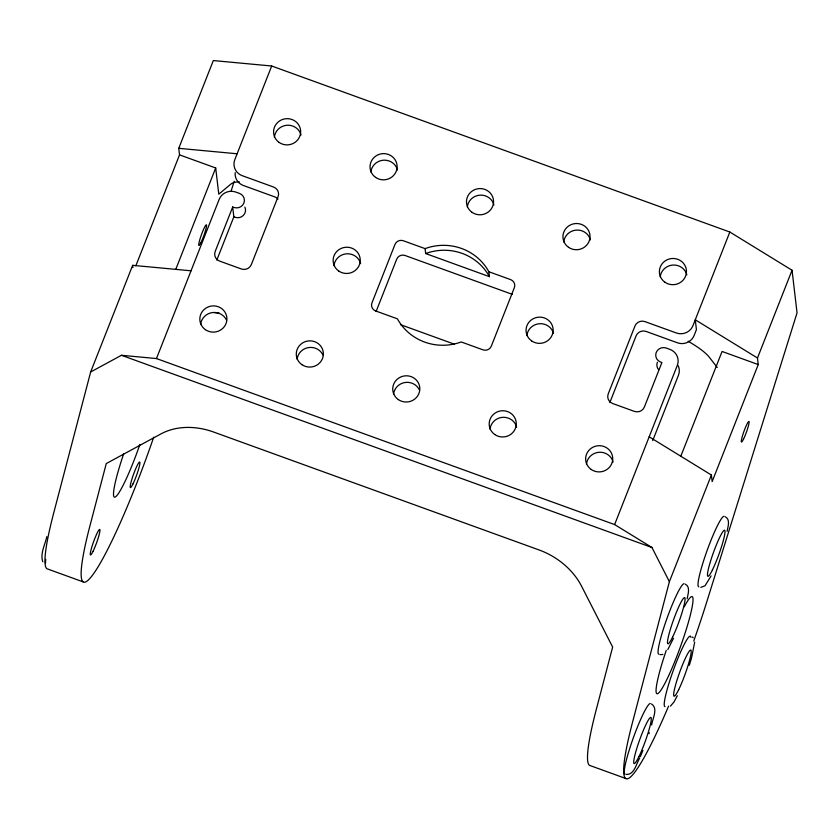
<?xml version="1.0" encoding="UTF-8"?>
<svg xmlns="http://www.w3.org/2000/svg" width="839" height="839" viewBox="0 0 839 839"><rect width="100%" height="100%" fill="white"/><g stroke="black" fill="none" stroke-linecap="round" stroke-linejoin="round"><path stroke-width="1.26" d="M694.682 642.097L691.619 657.64M687.151 598.805C687.886 594.379 690.696 586.828 685.285 584.164M727.098 531.391C727.843 526.976 730.643 519.425 725.232 516.751M191.03 270.798L132.667 265.334L90.664 371.971L53.696 513.038A142.043 16.696 -70.1 0 0 46.921 568.748L83.092 581.857M649.187 436.804L711.388 475.031L669.386 581.679L632.417 722.736A142.043 16.696 -70.1 0 0 668.578 706.134M651.662 725.043C652.354 718.834 658.542 708.494 651.494 703.984M46.806 536.624C45.149 544.679 39.894 553.646 42.799 561.784M689.291 665.296L691.462 658.196M231.071 191.24L234.196 181.245M649.04 733.601L649.344 732.699M135.845 265.795L179.536 154.869L178.759 148.314L213.326 60.555L271.689 66.008L729.836 232.025L792.047 270.252L797.05 312.842L706.469 602.832A142.043 16.696 -70.1 0 1 693.727 641.069M175.854 269.141L215.696 167.968L179.536 154.869M90.664 371.971L121.445 355.285L156.463 358.557L219.147 199.42A12.91 12.48 -6.7 0 1 235.811 192.079L239.43 193.39A7.75 7.488 -6.7 0 1 243.897 203.038A7.75 7.488 -6.7 0 1 233.892 207.432L232.686 207.002L215.172 251.469A7.75 7.488 -6.7 0 0 219.65 261.107L241.349 268.973A7.75 7.488 -6.7 0 0 251.343 264.568L278.076 196.704A7.75 7.488 -6.7 0 0 273.608 187.055L242.261 175.697A12.91 12.48 -6.7 0 1 234.815 159.63L271.689 66.008M216.808 260.09L233.85 216.829L232.686 207.002M376.082 311.573L396.721 259.157A6.46 6.24 -6.7 0 1 405.059 255.486L512.367 294.374M609.859 402.5L636.109 335.841A7.75 7.488 -6.7 0 1 646.114 331.447L677.461 342.805A12.91 12.48 -6.7 0 0 694.126 335.464L696.422 329.612L695.269 319.785L757.481 358.012L758.246 364.566L712.164 481.586L711.388 475.031M669.386 581.679L651.945 547.51L614.62 524.574L677.293 365.426A12.91 12.48 -6.7 0 0 669.847 349.36L666.229 348.049A7.75 7.488 -6.7 0 0 656.234 352.443A7.75 7.488 -6.7 0 0 660.702 362.091L661.908 362.521L644.394 406.988A7.75 7.488 -6.7 0 1 634.399 411.393L612.69 403.528A7.75 7.488 -6.7 0 1 608.223 393.89L634.955 326.014A7.75 7.488 -6.7 0 1 644.96 321.61L676.307 332.968A12.91 12.48 -6.7 0 0 692.972 325.637L729.836 232.025M652.721 440.59L678.457 375.253A12.91 12.48 -6.7 0 0 678.185 365.699M680.796 456.29L722.075 351.457L758.246 364.566M757.481 358.012L792.047 270.252M640.346 756.631L642.926 750.423M673.497 638.28L667.813 649.596M639.706 758.11C636.203 763.647 634.504 774.858 626.251 774.46M711.105 575.89L705.033 585.79L700.806 587.405M677.314 695.72L673.969 702.023L670.424 706.144M662.82 654.451L660.041 654.64M178.759 148.314L237.122 153.778M214.092 312.58L219.105 313.052M425.079 248.627L403.328 240.751A6.46 6.24 -6.7 0 0 394.991 244.411L371.95 302.921A6.46 6.24 -6.7 0 0 375.673 310.954L397.424 318.841A51.651 49.941 -6.7 0 0 461.219 341.955L482.981 349.842A6.46 6.24 -6.7 0 0 491.308 346.171L514.359 287.662A6.46 6.24 -6.7 0 0 510.626 279.628L488.875 271.742A51.651 49.941 -6.7 0 0 425.079 248.627L425.656 253.546L489.452 276.66L488.875 271.742M233.85 216.829L235.056 217.259A7.75 7.488 -6.7 0 0 244.883 207.128M400.455 324.641L454.444 344.2M156.463 358.557L614.62 524.574M121.445 355.285L651.945 547.51M625.642 778.445L589.471 765.346A142.043 16.696 -70.1 0 1 596.246 709.626L612.648 647.058L581.605 586.272A64.572 50.592 28.5 0 0 539.037 549.944L213.599 432.022A64.572 50.592 28.5 0 0 161.025 433.868L106.27 463.568L89.867 526.137A142.043 16.696 -70.1 0 0 93.349 574.044A142.043 16.696 -70.1 0 0 153.726 437.182M688.148 341.2L692.563 343.917A64.572 14.641 21.5 0 1 709.322 357.278L717.24 367.472M692.49 637.084L693.234 637.755M215.696 167.968L218.78 194.187L231.019 183.972A64.572 14.641 21.5 0 1 239.304 181.843M132.667 265.334L132.929 267.515M45.579 563.021A37.451 4.405 -70.1 0 1 45.746 559.403M425.656 253.546A51.651 49.941 -6.7 0 1 489.452 276.66M393.564 394.204A13.56 13.109 -6.7 0 1 419.427 390.02M563.766 241.926A13.56 13.109 -6.7 0 1 590.394 239.891M467.313 206.981A13.56 13.109 -6.7 0 1 493.94 204.947M370.859 172.026A13.56 13.109 -6.7 0 1 397.487 169.992M297.121 359.26A13.56 13.109 -6.7 0 1 322.973 355.065M490.018 429.159A13.56 13.109 -6.7 0 1 516.646 427.124M658.615 369.663A7.75 7.488 -6.7 0 1 657.388 362.27M278.013 199.137A7.75 7.488 -6.7 0 0 274.762 196.882L243.415 185.524A12.91 12.48 -6.7 0 1 235.193 172.635M139.861 444.513A51.651 6.072 -70.1 0 1 115.342 496.961A51.651 6.072 -70.1 0 1 123.7 453.805M684.236 606.838A51.651 6.072 -70.1 0 1 688.232 622.842A51.651 6.072 -70.1 0 1 659.79 691.714A51.651 6.072 -70.1 0 1 666.25 650.393M625.045 774.019A37.451 4.405 -70.1 0 1 633.13 738.393A37.451 4.405 -70.1 0 1 650.288 703.543M658.835 654.2A37.451 4.405 -70.1 0 1 666.921 618.563A37.451 4.405 -70.1 0 1 684.079 583.724M698.782 586.797A37.451 4.405 -70.1 0 1 706.868 551.16A37.451 4.405 -70.1 0 1 724.026 516.321M664.991 706.616A37.451 4.405 -70.1 0 1 674.766 666.386A37.451 4.405 -70.1 0 1 690.979 637.441M333.985 265.648A13.56 13.109 -6.7 0 1 360.613 263.603M526.892 335.548A13.56 13.109 -6.7 0 1 553.52 333.502M660.22 276.88A13.56 13.109 -6.7 0 1 686.847 274.846M586.471 464.103A13.56 13.109 -6.7 0 1 613.099 462.069M200.668 324.305A13.56 13.109 -6.7 0 1 226.52 320.12M274.405 137.082A13.56 13.109 -6.7 0 1 301.033 135.048M398.326 399.584A13.56 13.109 -6.7 0 0 419.762 390.156A13.56 13.109 -6.7 0 0 400.748 376.973A13.56 13.109 -6.7 0 0 398.326 399.584M338.746 271.028A13.56 13.109 -6.7 0 0 360.183 261.59A13.56 13.109 -6.7 0 0 341.169 248.407A13.56 13.109 -6.7 0 0 338.746 271.028M472.074 212.361A13.56 13.109 -6.7 0 0 493.5 202.923A13.56 13.109 -6.7 0 0 474.496 189.75A13.56 13.109 -6.7 0 0 472.074 212.361M531.653 340.928A13.56 13.109 -6.7 0 0 553.09 331.489A13.56 13.109 -6.7 0 0 534.076 318.306A13.56 13.109 -6.7 0 0 531.653 340.928M494.779 434.539A13.56 13.109 -6.7 0 0 516.216 425.111A13.56 13.109 -6.7 0 0 497.202 411.928A13.56 13.109 -6.7 0 0 494.779 434.539M568.527 247.306A13.56 13.109 -6.7 0 0 589.953 237.877A13.56 13.109 -6.7 0 0 570.95 224.695A13.56 13.109 -6.7 0 0 568.527 247.306M375.62 177.407A13.56 13.109 -6.7 0 0 397.046 167.978A13.56 13.109 -6.7 0 0 378.043 154.796A13.56 13.109 -6.7 0 0 375.62 177.407M301.872 364.64A13.56 13.109 -6.7 0 0 323.309 355.212A13.56 13.109 -6.7 0 0 304.295 342.029A13.56 13.109 -6.7 0 0 301.872 364.64M205.419 329.685A13.56 13.109 -6.7 0 0 226.855 320.257A13.56 13.109 -6.7 0 0 207.841 307.074A13.56 13.109 -6.7 0 0 205.419 329.685M279.167 142.462A13.56 13.109 -6.7 0 0 300.593 133.023A13.56 13.109 -6.7 0 0 281.589 119.841A13.56 13.109 -6.7 0 0 279.167 142.462M664.981 282.261A13.56 13.109 -6.7 0 0 686.407 272.832A13.56 13.109 -6.7 0 0 667.404 259.65A13.56 13.109 -6.7 0 0 664.981 282.261M591.233 469.483A13.56 13.109 -6.7 0 0 612.669 460.055A13.56 13.109 -6.7 0 0 593.655 446.872A13.56 13.109 -6.7 0 0 591.233 469.483M93.045 551.317A13.56 1.594 -70.1 0 0 99.956 529.902A13.56 1.594 -70.1 0 0 92.342 545.36A13.56 1.594 -70.1 0 0 93.045 551.317M132.992 483.914A13.56 1.594 -70.1 0 0 139.903 462.499A13.56 1.594 -70.1 0 0 132.289 477.947A13.56 1.594 -70.1 0 0 132.992 483.914M200.972 242.523A10.98 1.29 -70.1 0 0 206.562 225.188A10.98 1.29 -70.1 0 0 200.406 237.699A10.98 1.29 -70.1 0 0 200.972 242.523M743.522 439.112A10.98 1.29 -70.1 0 0 749.112 421.786A10.98 1.29 -70.1 0 0 742.955 434.287A10.98 1.29 -70.1 0 0 743.522 439.112M638.741 757.04A24.53 2.884 -70.1 0 0 651.242 718.299A24.53 2.884 -70.1 0 0 637.472 746.259A24.53 2.884 -70.1 0 0 638.741 757.04M678.688 689.637A24.53 2.884 -70.1 0 0 691.189 650.896A24.53 2.884 -70.1 0 0 677.419 678.856A24.53 2.884 -70.1 0 0 678.688 689.637M712.479 569.807A24.53 2.884 -70.1 0 0 724.98 531.066A24.53 2.884 -70.1 0 0 711.22 559.026A24.53 2.884 -70.1 0 0 712.479 569.807M672.532 637.221A24.53 2.884 -70.1 0 0 685.033 598.48A24.53 2.884 -70.1 0 0 671.263 626.439A24.53 2.884 -70.1 0 0 672.532 637.221"/></g></svg>
